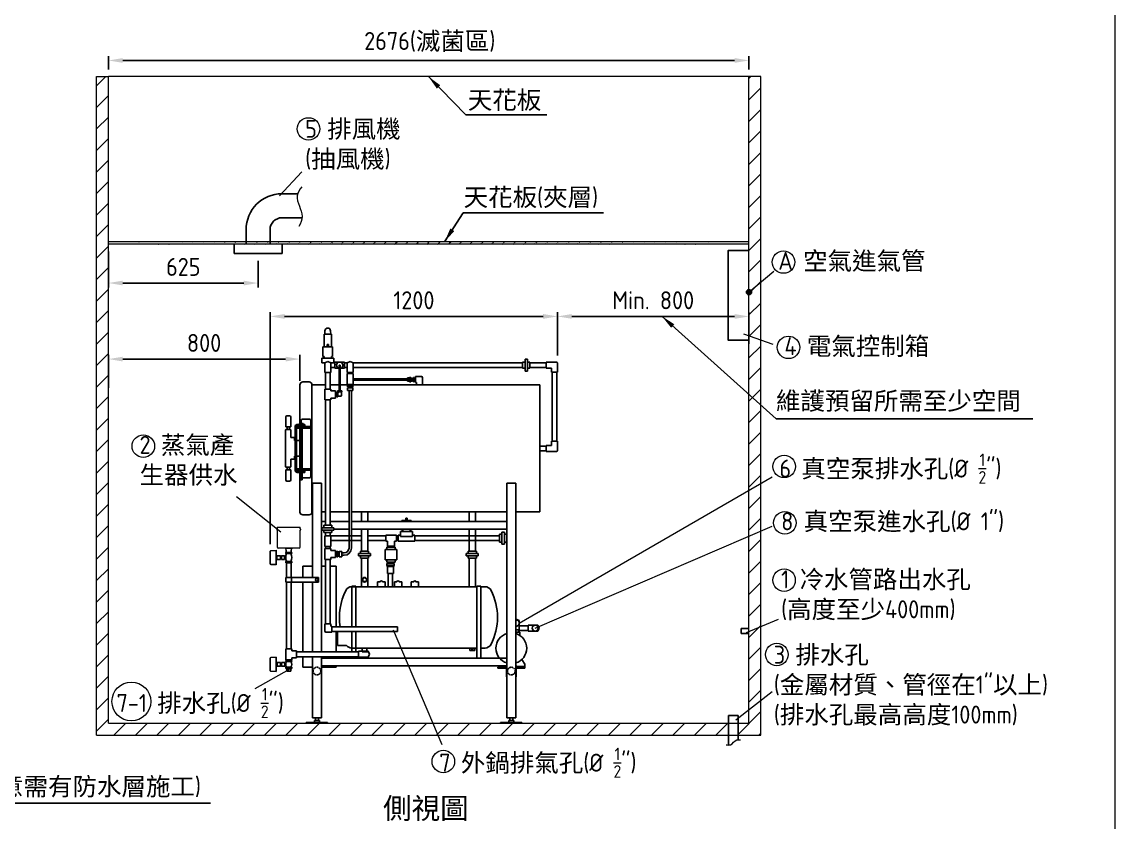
# Model space of a CAD drawing. Header units: millimetres. Extents: x -224883 to -213163, y -21825 to -13585.
# Drawn here: x -217730 to -213163, y -19868 to -16527 of the extents above; entities that cross this region are included whole.
import ezdxf

# ---------------------------------------------------------------- set-up
doc = ezdxf.new("R2010")
doc.units = ezdxf.units.MM
doc.linetypes.add('DASHED2', pattern=[9.525, 6.35, -3.175])
doc.linetypes.add('HIDDEN', pattern=[9.525, 6.35, -3.175])
doc.layers.get('0').update_dxf_attribs({"lineweight": 25})
for name, color, linetype, lineweight in [('D', 3, 'Continuous', 13), ('F', 7, 'Continuous', 15), ('H', 2, 'HIDDEN', 15), ('S', 4, 'Continuous', 15)]:
    doc.layers.add(name, color=color, linetype=linetype, lineweight=lineweight)
doc.styles.get("Standard").update_dxf_attribs({"font": 'KAIU.TTF'})
doc.styles.add('STU25', font='isocp2.shx')
doc.dimstyles.new('STU25', dxfattribs={"dimscale": 30, "dimtxt": 2.5, "dimasz": 2, "dimexe": 0.6, "dimexo": 1, "dimgap": 1, "dimtad": 1, "dimdsep": 46, "dimtxsty": 'STU25', "dimcen": 2, "dimazin": 2, "dimtfac": 1, "dimtmove": 0, "dimatfit": 3, "dimfxl": 0, "dimtolj": 1, "dimtzin": 0, "dimarcsym": 0})
doc.dimstyles.new('STU25$7', dxfattribs={"dimscale": 30, "dimtxt": 2.5, "dimasz": 2, "dimexe": 1.25, "dimexo": 0.625, "dimgap": 1, "dimtad": 0, "dimdec": 4, "dimdsep": 46, "dimtxsty": 'STU25', "dimcen": 2.5, "dimazin": 2, "dimtfac": 1, "dimtdec": 4, "dimtmove": 0, "dimatfit": 3, "dimfxl": 0, "dimtolj": 1, "dimtzin": 0, "dimarcsym": 0})

# ---------------------------------------------------------------- blocks, each defined once
blk = doc.blocks.new('*D1')
at = {"layer": 'D', "color": 0, "linetype": 'Continuous', "lineweight": -2}
for p, q in [((-216692.9, -18706.9), (-216692.9, -17738.6)), ((-216632.9, -17756.6), (-215552.9, -17756.6)), ((-215492.9, -17919.8), (-215492.9, -17738.6))]:
    blk.add_line(p, q, dxfattribs=at)
at = {"layer": 'D', "color": 0}
for points in [[(-216632.9, -17746.6), (-216632.9, -17766.6), (-216692.9, -17756.6)], [(-215552.9, -17766.6), (-215552.9, -17746.6), (-215492.9, -17756.6)]]:
    blk.add_solid(points, dxfattribs=at)
at = {"layer": 'Defpoints', "color": 0}
for p in [(-215492.9, -17756.6), (-215492.9, -17949.8), (-216692.9, -18736.9)]:
    blk.add_point(p, dxfattribs=at)
at = {"layer": 'D', "color": 0, "insert": (-216092.9, -17689.1), "char_height": 75, "attachment_point": 5, "style": 'STU25'}
blk.add_mtext('\\A1;1200', dxfattribs=at)
blk = doc.blocks.new('*D5')
at = {"layer": 'D', "color": 0, "linetype": 'Continuous', "lineweight": -2}
for p, q in [((-217368.6, -17485.3), (-217368.6, -17635.2)), ((-216743.6, -17524.4), (-216743.6, -17635.2)), ((-217308.6, -17617.2), (-216803.6, -17617.2))]:
    blk.add_line(p, q, dxfattribs=at)
at = {"layer": 'D', "color": 0}
for points in [[(-217308.6, -17607.2), (-217308.6, -17627.2), (-217368.6, -17617.2)], [(-216803.6, -17627.2), (-216803.6, -17607.2), (-216743.6, -17617.2)]]:
    blk.add_solid(points, dxfattribs=at)
at = {"layer": 'Defpoints', "color": 0}
for p in [(-217368.6, -17455.3), (-216743.6, -17494.4), (-216743.6, -17617.2)]:
    blk.add_point(p, dxfattribs=at)
at = {"layer": 'D', "color": 0, "insert": (-217056.1, -17549.7), "char_height": 75, "attachment_point": 5, "style": 'STU25'}
blk.add_mtext('\\A1;625', dxfattribs=at)
blk = doc.blocks.new('*D13')
at = {"layer": 'D', "color": 0, "lineweight": -2}
for p, q in [((-215492.9, -17919.8), (-215492.9, -17738.6)), ((-215432.9, -17756.6), (-214752.9, -17756.6)), ((-214692.9, -17871.3), (-214692.9, -17738.6))]:
    blk.add_line(p, q, dxfattribs=at)
at = {"layer": 'D', "color": 0}
for points in [[(-215432.9, -17746.6), (-215432.9, -17766.6), (-215492.9, -17756.6)], [(-214752.9, -17766.6), (-214752.9, -17746.6), (-214692.9, -17756.6)]]:
    blk.add_solid(points, dxfattribs=at)
at = {"layer": 'Defpoints', "color": 0}
for p in [(-214692.9, -17756.6), (-214692.9, -17901.3), (-215492.9, -17949.8)]:
    blk.add_point(p, dxfattribs=at)
at = {"layer": 'D', "color": 0, "insert": (-215092.9, -17689.1), "char_height": 75, "attachment_point": 5, "style": 'STU25'}
blk.add_mtext('\\A1;{\\Fisocp2.shx;Min. 800}', dxfattribs=at)
blk = doc.blocks.new('*D14')
at = {"layer": 'D', "color": 0, "lineweight": -2}
for p, q in [((-217368.6, -16725.3), (-217368.6, -16669.8)), ((-214692.9, -16725.3), (-214692.9, -16669.8)), ((-217308.6, -16687.8), (-214752.9, -16687.8))]:
    blk.add_line(p, q, dxfattribs=at)
at = {"layer": 'D', "color": 0}
for points in [[(-217308.6, -16677.8), (-217308.6, -16697.8), (-217368.6, -16687.8)], [(-214752.9, -16697.8), (-214752.9, -16677.8), (-214692.9, -16687.8)]]:
    blk.add_solid(points, dxfattribs=at)
at = {"layer": 'Defpoints', "color": 0}
for p in [(-214692.9, -16687.8), (-217368.6, -16755.3), (-214692.9, -16755.3)]:
    blk.add_point(p, dxfattribs=at)
at = {"layer": 'D', "color": 0, "insert": (-216026.2, -16610.6), "char_height": 75, "attachment_point": 5, "style": 'STU25'}
blk.add_mtext('\\A1;2676({\\f標楷體|b0|i0|c136|p65;滅菌區})', dxfattribs=at)
blk = doc.blocks.new('*D16')
at = {"layer": 'D', "color": 0, "lineweight": -2}
for p, q in [((-217368.6, -18054.1), (-217368.6, -17916.7)), ((-216628.6, -17934.7), (-217308.6, -17934.7)), ((-216568.6, -18025.3), (-216568.6, -17916.7))]:
    blk.add_line(p, q, dxfattribs=at)
at = {"layer": 'D', "color": 0}
for points in [[(-217308.6, -17924.7), (-217308.6, -17944.7), (-217368.6, -17934.7)], [(-216628.6, -17944.7), (-216628.6, -17924.7), (-216568.6, -17934.7)]]:
    blk.add_solid(points, dxfattribs=at)
at = {"layer": 'Defpoints', "color": 0}
for p in [(-217368.6, -17934.7), (-217368.6, -18084.1), (-216568.6, -18055.3)]:
    blk.add_point(p, dxfattribs=at)
at = {"layer": 'D', "color": 0, "insert": (-216969, -17867.2), "char_height": 75, "attachment_point": 5, "style": 'STU25'}
blk.add_mtext('\\A1;800', dxfattribs=at)

msp = doc.modelspace()

# ---------------------------------------------------------------- hatches: boundary and pattern name
msp.add_hatch(color=256).paths.add_polyline_path([(-214682.103, -17655.276, 1), (-214703.624, -17655.276, 1)])
at = {"layer": 'H', "linetype": 'HIDDEN', "ltscale": 5}
h = msp.add_hatch(dxfattribs=at)
h.set_pattern_fill('ANSI31', color=256, scale=20, style=0)
h.set_pattern_definition([(45, (13795.505, 61.015), (-44.90128, 44.90128), [])])
h.paths.add_polyline_path([(-217418.614, -19505.276), (-217418.614, -16755.276), (-217368.614, -16755.276), (-217368.614, -19455.276), (-214692.864, -19455.276), (-214692.864, -16755.276), (-214642.864, -16755.276), (-214642.864, -19505.276)])
at = {"layer": 'H'}
h = msp.add_hatch(dxfattribs=at)
h.set_pattern_fill('ANSI31', color=256, scale=10, style=0)
h.set_pattern_definition([(45, (16644.866, 61.015), (-22.4506403, 22.4506403), [])])
edge = h.paths.add_edge_path()
edge.add_line((-214692.864, -17455.276), (-217368.614, -17455.276))
edge.add_line((-214692.864, -17445.276), (-217368.614, -17445.276))

# ---------------------------------------------------------------- linework, layer by layer
at = {"linetype": 'Continuous'}
for p, q in [((-216643.614, -17244.527), (-216577.694, -17244.527)), ((-216643.614, -17344.527), (-216560.319, -17344.527)), ((-216793.614, -17455.276), (-216793.614, -17394.527)), ((-216693.614, -17455.276), (-216693.614, -17394.527)), ((-216843.614, -17455.276), (-216843.614, -17494.419)), ((-216643.614, -17455.276), (-216643.614, -17494.419)), ((-216843.614, -17494.419), (-216643.614, -17494.419)), ((-216464.379, -17816.393), (-216465.272, -17830.276)), ((-216440.668, -17816.393), (-216439.775, -17830.276)), ((-216472.523, -17923.766), (-216472.523, -17883.766)), ((-216472.523, -17883.766), (-216432.523, -17883.766)), ((-216455.523, -17883.766), (-216455.523, -17873.766)), ((-216455.523, -17873.766), (-216449.523, -17873.766)), ((-216449.523, -17883.766), (-216449.523, -17873.766)), ((-216432.523, -17923.766), (-216432.523, -17883.766)), ((-216477.523, -17940.276), (-216477.523, -17930.276)), ((-216477.523, -17930.276), (-216427.523, -17930.276)), ((-216477.523, -17950.276), (-216477.523, -17940.276)), ((-216472.523, -17923.766), (-216467.523, -17923.766)), ((-216467.523, -17930.276), (-216467.523, -17923.766)), ((-216452.523, -17945.276), (-216465.023, -17950.276)), ((-216440.023, -17950.276), (-216452.523, -17945.276)), ((-216437.523, -17923.766), (-216432.523, -17923.766)), ((-216437.523, -17930.276), (-216437.523, -17923.766)), ((-216427.523, -17940.276), (-216427.523, -17930.276)), ((-216427.523, -17950.276), (-216427.523, -17940.276)), ((-216422.523, -17947.776), (-216422.523, -17972.776)), ((-216422.523, -17947.776), (-216406.742, -17947.776)), ((-216398.305, -17947.776), (-216382.523, -17947.776)), ((-216382.523, -17972.776), (-216382.523, -17947.776)), ((-216358.614, -17945.276), (-216371.114, -17950.276)), ((-216346.114, -17950.276), (-216358.614, -17945.276)), ((-215638.416, -17947.776), (-215638.416, -17972.776)), ((-215628.416, -17947.776), (-215638.416, -17947.776)), ((-215628.416, -17985.276), (-215628.416, -17935.276)), ((-215618.416, -17935.276), (-215628.416, -17935.276)), ((-215628.416, -17947.776), (-215628.416, -17972.776)), ((-215618.416, -17985.276), (-215618.416, -17935.276)), ((-215608.416, -17947.776), (-215618.416, -17947.776)), ((-215618.416, -17947.776), (-215618.416, -17972.776)), ((-215608.416, -17947.776), (-215608.416, -17972.776)), ((-215540.561, -17947.758), (-215494.864, -17947.758)), ((-215540.561, -17947.758), (-215540.561, -17972.758)), ((-216465.023, -17950.276), (-216477.523, -17950.276)), ((-216465.023, -17950.276), (-216465.023, -17990.276)), ((-216465.023, -17990.276), (-216440.023, -17990.276)), ((-216422.523, -17950.276), (-216440.023, -17950.276)), ((-216440.023, -17990.276), (-216440.023, -17950.276)), ((-216427.523, -17950.276), (-216440.023, -17950.276)), ((-216422.523, -17970.276), (-216440.023, -17970.276)), ((-216422.523, -17972.776), (-216406.742, -17972.776)), ((-216405.023, -18067.034), (-216405.023, -17960.276)), ((-216400.023, -17960.276), (-216405.023, -17960.276)), ((-216400.023, -18067.034), (-216400.023, -17960.276)), ((-216398.305, -17972.776), (-216382.523, -17972.776)), ((-216371.114, -17950.276), (-216382.523, -17950.276)), ((-216371.114, -17970.276), (-216382.523, -17970.276)), ((-216371.114, -17950.276), (-216371.114, -17975.276)), ((-216371.114, -17950.276), (-216371.114, -17990.276)), ((-216371.114, -17990.276), (-216346.114, -17990.276)), ((-216368.614, -17990.276), (-216368.614, -17995.276)), ((-216348.614, -17990.276), (-216348.614, -17995.276)), ((-215638.416, -17950.276), (-216346.114, -17950.276)), ((-216346.114, -17990.276), (-216346.114, -17950.276)), ((-215638.416, -17970.276), (-216346.114, -17970.276)), ((-215628.416, -17972.776), (-215638.416, -17972.776)), ((-215618.416, -17985.276), (-215628.416, -17985.276)), ((-215608.416, -17972.776), (-215618.416, -17972.776)), ((-215540.561, -17950.258), (-215608.416, -17950.276)), ((-215540.561, -17970.258), (-215608.416, -17970.276)), ((-215540.561, -17972.758), (-215517.864, -17972.758)), ((-215517.864, -17972.758), (-215517.864, -17989.873)), ((-215517.864, -17989.873), (-215492.864, -17989.873)), ((-215515.364, -18278.144), (-215515.364, -17989.855)), ((-215495.364, -18278.144), (-215495.364, -17989.855)), ((-215495.364, -17989.873), (-215492.864, -17989.873)), ((-215492.864, -17989.873), (-215492.864, -17949.758)), ((-216371.114, -17995.276), (-216346.114, -17995.276)), ((-216371.114, -17995.276), (-216371.114, -18040.276)), ((-216346.114, -18040.276), (-216346.114, -17995.276)), ((-216119.132, -18017.851), (-216346.114, -18017.851)), ((-216119.132, -18022.851), (-216346.114, -18022.851)), ((-216112.705, -18013.263), (-216119.132, -18013.263)), ((-216119.132, -18027.44), (-216119.132, -18013.263)), ((-216112.705, -18027.44), (-216119.132, -18027.44)), ((-216112.705, -18027.44), (-216112.705, -18013.263)), ((-216111.482, -18015.276), (-216112.705, -18015.276)), ((-216111.482, -18025.276), (-216112.705, -18025.276)), ((-216111.482, -18029.026), (-216111.482, -18011.526)), ((-216105.055, -18011.526), (-216111.482, -18011.526)), ((-216105.055, -18029.026), (-216111.482, -18029.026)), ((-216105.055, -18029.026), (-216105.055, -18011.526)), ((-216103.831, -18015.276), (-216105.055, -18015.276)), ((-216103.831, -18025.276), (-216105.055, -18025.276)), ((-216103.831, -18026.684), (-216103.831, -18013.716)), ((-216099.972, -18013.716), (-216103.831, -18013.716)), ((-216099.972, -18026.684), (-216103.831, -18026.684)), ((-216099.972, -18026.684), (-216099.972, -18013.716)), ((-216094.972, -18015.276), (-216099.972, -18015.276)), ((-216094.972, -18025.276), (-216099.972, -18025.276)), ((-216091.114, -18011.526), (-216094.972, -18011.526)), ((-216094.972, -18029.026), (-216094.972, -18011.526)), ((-216091.114, -18029.026), (-216094.972, -18029.026)), ((-216091.114, -18029.026), (-216091.114, -18011.526)), ((-216086.114, -18015.276), (-216091.114, -18015.276)), ((-216086.114, -18025.276), (-216091.114, -18025.276)), ((-216086.114, -18032.776), (-216086.114, -18007.776)), ((-216518.614, -18042.776), (-216462.523, -18042.776)), ((-216465.023, -18060.276), (-216440.023, -18060.276)), ((-216465.023, -18060.276), (-216465.023, -18105.276)), ((-216442.523, -18042.776), (-216366.999, -18042.776)), ((-216440.023, -18067.776), (-216440.023, -18060.276)), ((-216420.023, -18067.776), (-216440.023, -18067.776)), ((-216420.023, -18067.776), (-216420.023, -18097.776)), ((-216420.023, -18075.776), (-216415.023, -18075.776)), ((-216420.023, -18075.776), (-216420.023, -18089.776)), ((-216415.023, -18073.776), (-216410.023, -18073.776)), ((-216415.023, -18091.776), (-216415.023, -18073.776)), ((-216393.523, -18067.034), (-216411.523, -18067.034)), ((-216411.523, -18072.034), (-216411.523, -18067.034)), ((-216393.523, -18072.034), (-216411.523, -18072.034)), ((-216410.023, -18091.776), (-216410.023, -18073.776)), ((-216410.023, -18075.776), (-216409.523, -18075.776)), ((-216409.523, -18075.776), (-216409.523, -18072.034)), ((-216395.523, -18087.776), (-216395.523, -18072.034)), ((-216393.523, -18072.034), (-216393.523, -18067.034)), ((-216371.114, -18040.276), (-216346.114, -18040.276)), ((-216369.678, -18045.276), (-216347.706, -18045.276)), ((-216369.678, -18045.276), (-216369.678, -18050.276)), ((-216347.706, -18050.276), (-216369.678, -18050.276)), ((-216369.678, -18055.276), (-216347.706, -18055.276)), ((-216369.678, -18055.276), (-216369.678, -18066.154)), ((-216347.706, -18066.154), (-216369.678, -18066.154)), ((-216366.999, -18040.276), (-216366.999, -18045.276)), ((-216366.999, -18045.276), (-216349.78, -18045.276)), ((-216366.999, -18050.276), (-216366.999, -18055.276)), ((-216366.999, -18055.276), (-216349.78, -18055.276)), ((-216363.73, -18724.068), (-216363.73, -18066.154)), ((-216353.73, -18724.068), (-216353.73, -18066.154)), ((-216349.78, -18040.276), (-216349.78, -18045.276)), ((-216349.78, -18042.776), (-215565.865, -18042.776)), ((-216349.78, -18050.276), (-216349.78, -18055.276)), ((-216347.706, -18045.276), (-216347.706, -18050.276)), ((-216347.706, -18055.276), (-216347.706, -18066.154)), ((-215565.865, -18317.776), (-215565.865, -18042.776)), ((-216465.023, -18105.276), (-216440.023, -18105.276)), ((-216420.023, -18097.776), (-216440.023, -18097.776)), ((-216440.023, -18097.776), (-216440.023, -18105.276)), ((-216420.023, -18089.776), (-216415.023, -18089.776)), ((-216415.023, -18091.776), (-216410.023, -18091.776)), ((-216410.023, -18089.776), (-216397.523, -18089.776)), ((-216628.077, -18218.26), (-216628.077, -18176.054)), ((-216623.077, -18171.054), (-216612.077, -18171.054)), ((-216607.077, -18218.26), (-216607.077, -18176.054)), ((-216628.077, -18218.26), (-216607.077, -18218.26)), ((-216622.327, -18229.026), (-216622.327, -18218.26)), ((-216612.827, -18229.026), (-216612.827, -18218.26)), ((-216588.614, -18399.776), (-216588.614, -18215.776)), ((-216582.614, -18215.776), (-216582.614, -18399.776)), ((-216582.614, -18216.276), (-216582.614, -18216.276)), ((-216580.614, -18207.776), (-216548.614, -18207.776)), ((-216566.04, -18213.776), (-216580.614, -18213.776)), ((-216569.581, -18203.74), (-216570.123, -18204.282)), ((-216570.123, -18207.234), (-216570.123, -18204.282)), ((-216570.123, -18207.234), (-216569.581, -18207.776)), ((-216555.647, -18203.74), (-216569.581, -18203.74)), ((-216555.647, -18207.776), (-216569.581, -18207.776)), ((-216566.04, -18434.986), (-216566.04, -18207.776)), ((-216559.187, -18434.986), (-216559.187, -18207.776)), ((-216548.614, -18213.776), (-216559.187, -18213.776)), ((-216555.647, -18203.74), (-216555.105, -18204.282)), ((-216555.105, -18207.234), (-216555.647, -18207.776)), ((-216555.105, -18207.234), (-216555.105, -18204.282)), ((-216548.614, -18207.776), (-216548.614, -18213.776)), ((-216627.577, -18229.026), (-216629.077, -18230.526)), ((-216629.077, -18230.526), (-216629.077, -18385.026)), ((-216627.577, -18229.026), (-216607.577, -18229.026)), ((-216607.577, -18229.026), (-216606.077, -18230.526)), ((-216606.077, -18230.526), (-216606.077, -18262.776)), ((-216606.077, -18262.776), (-216592.577, -18262.776)), ((-216591.077, -18264.276), (-216592.577, -18262.776)), ((-216591.077, -18264.276), (-216591.077, -18275.276)), ((-216591.077, -18275.276), (-216588.614, -18275.276)), ((-216582.614, -18275.276), (-216568.614, -18275.276)), ((-215540.561, -18295.258), (-215517.864, -18295.258)), ((-215540.561, -18295.258), (-215540.561, -18320.258)), ((-215517.864, -18295.258), (-215517.864, -18278.144)), ((-215517.864, -18278.144), (-215492.864, -18278.144)), ((-215495.364, -18278.144), (-215492.864, -18278.144)), ((-215492.864, -18278.144), (-215492.864, -18318.258)), ((-216592.577, -18352.776), (-216606.077, -18352.776)), ((-216606.077, -18352.776), (-216606.077, -18385.026)), ((-216592.577, -18352.776), (-216591.077, -18351.276)), ((-216591.077, -18340.276), (-216591.077, -18351.276)), ((-216588.614, -18340.276), (-216591.077, -18340.276)), ((-216568.614, -18340.276), (-216582.614, -18340.276)), ((-215565.865, -18317.776), (-215565.865, -18572.776)), ((-215540.561, -18320.258), (-215494.864, -18320.258)), ((-216627.577, -18386.526), (-216629.077, -18385.026)), ((-216628.077, -18397.291), (-216628.077, -18439.498)), ((-216628.077, -18397.291), (-216607.077, -18397.291)), ((-216607.577, -18386.526), (-216627.577, -18386.526)), ((-216622.327, -18386.526), (-216622.327, -18397.291)), ((-216612.827, -18386.526), (-216612.827, -18397.291)), ((-216607.577, -18386.526), (-216606.077, -18385.026)), ((-216607.077, -18397.291), (-216607.077, -18439.498)), ((-216582.614, -18400.276), (-216582.614, -18400.276)), ((-216566.04, -18401.776), (-216580.614, -18401.776)), ((-216548.614, -18401.776), (-216559.187, -18401.776)), ((-216548.614, -18401.776), (-216548.614, -18407.776)), ((-216623.077, -18444.498), (-216612.077, -18444.498)), ((-216566.04, -18407.776), (-216580.614, -18407.776)), ((-216565.498, -18439.013), (-216566.04, -18434.986)), ((-216565.498, -18439.013), (-216562.614, -18439.013)), ((-216559.729, -18439.013), (-216562.614, -18439.013)), ((-216559.729, -18439.013), (-216559.187, -18434.986)), ((-216548.614, -18407.776), (-216559.187, -18407.776)), ((-216516.667, -18846.066), (-216516.667, -18453.404)), ((-216516.667, -18453.404), (-216478.667, -18453.404)), ((-216478.667, -18453.404), (-216478.667, -19157.398)), ((-215704.667, -19432.276), (-215704.667, -18453.404)), ((-215704.667, -18453.404), (-215666.667, -18453.404)), ((-215666.667, -18453.404), (-215666.667, -19432.276)), ((-216478.667, -18572.776), (-216462.523, -18572.776)), ((-216442.523, -18572.776), (-216363.73, -18572.776)), ((-216353.73, -18572.776), (-215704.667, -18572.776)), ((-215666.667, -18572.776), (-215565.865, -18572.776)), ((-216478.667, -18613.404), (-216462.523, -18613.404)), ((-216469.523, -18628.766), (-216469.523, -18638.766)), ((-216442.523, -18613.404), (-216363.73, -18613.404)), ((-216435.523, -18628.766), (-216435.523, -18638.766)), ((-216353.73, -18613.404), (-215704.667, -18613.404)), ((-216143.396, -18613.404), (-216143.396, -18608.766)), ((-216103.396, -18608.766), (-216143.396, -18608.766)), ((-216120.396, -18598.766), (-216126.396, -18598.766)), ((-216126.396, -18608.766), (-216126.396, -18598.766)), ((-216120.396, -18608.766), (-216120.396, -18598.766)), ((-216103.396, -18613.404), (-216103.396, -18608.766)), ((-216477.523, -18645.404), (-216478.667, -18645.404)), ((-216477.523, -18648.766), (-216477.523, -18638.766)), ((-216469.523, -18658.766), (-216469.523, -18648.766)), ((-216465.023, -18658.766), (-216440.023, -18658.766)), ((-216465.023, -18672.11), (-216465.023, -18717.11)), ((-216465.023, -18672.11), (-216440.023, -18672.11)), ((-216462.523, -18658.766), (-216462.523, -18672.11)), ((-216442.523, -18658.766), (-216442.523, -18672.11)), ((-216440.023, -18672.11), (-216440.023, -18717.11)), ((-216311.614, -18672.776), (-216440.023, -18672.776)), ((-216435.523, -18658.766), (-216435.523, -18648.766)), ((-216427.523, -18648.766), (-216427.523, -18638.766)), ((-216363.73, -18645.404), (-216427.523, -18645.404)), ((-215704.667, -18645.404), (-216353.73, -18645.404)), ((-216210.472, -18672.776), (-216285.614, -18672.776)), ((-216165.972, -18670.276), (-216210.472, -18670.276)), ((-216210.472, -18670.276), (-216210.472, -18695.276)), ((-216165.972, -18670.276), (-216165.972, -18695.276)), ((-216158.396, -18672.776), (-216165.972, -18672.776)), ((-216158.396, -18670.276), (-216148.396, -18670.276)), ((-216158.396, -18695.276), (-216158.396, -18670.276)), ((-216148.396, -18665.276), (-216148.396, -18655.276)), ((-216098.396, -18655.276), (-216148.396, -18655.276)), ((-216148.396, -18675.276), (-216148.396, -18665.276)), ((-216148.396, -18675.276), (-216098.396, -18675.276)), ((-216143.396, -18648.766), (-216143.396, -18645.404)), ((-216138.396, -18648.766), (-216143.396, -18648.766)), ((-216138.396, -18655.276), (-216138.396, -18648.766)), ((-216103.396, -18648.766), (-216108.396, -18648.766)), ((-216108.396, -18655.276), (-216108.396, -18648.766)), ((-216103.396, -18648.766), (-216103.396, -18645.404)), ((-216098.396, -18665.276), (-216098.396, -18655.276)), ((-216098.396, -18675.276), (-216098.396, -18665.276)), ((-216098.396, -18670.276), (-216088.396, -18670.276)), ((-216088.396, -18695.276), (-216088.396, -18670.276)), ((-215734.667, -18672.776), (-216088.396, -18672.776)), ((-215734.667, -18665.776), (-215724.667, -18665.776)), ((-215724.667, -18657.776), (-215714.667, -18657.776)), ((-215704.667, -18665.776), (-215714.667, -18665.776)), ((-216465.023, -18717.11), (-216440.023, -18717.11)), ((-216462.523, -18717.11), (-216462.523, -18726.266)), ((-216442.523, -18717.11), (-216442.523, -18726.266)), ((-216311.614, -18692.776), (-216440.023, -18692.776)), ((-216210.472, -18692.776), (-216285.614, -18692.776)), ((-216202.972, -18695.276), (-216210.472, -18695.276)), ((-216205.222, -18720.276), (-216205.222, -18730.276)), ((-216202.972, -18715.276), (-216202.972, -18695.276)), ((-216173.472, -18715.276), (-216202.972, -18715.276)), ((-216173.472, -18695.276), (-216165.972, -18695.276)), ((-216173.472, -18715.276), (-216173.472, -18695.276)), ((-216171.222, -18720.276), (-216171.222, -18730.276)), ((-216158.396, -18692.776), (-216165.972, -18692.776)), ((-216088.396, -18695.276), (-216158.396, -18695.276)), ((-215734.667, -18692.776), (-216088.396, -18692.776)), ((-215734.667, -18699.776), (-215724.667, -18699.776)), ((-215724.667, -18707.776), (-215714.667, -18707.776)), ((-215704.667, -18699.776), (-215714.667, -18699.776)), ((-216667.864, -18761.88), (-216664.605, -18761.88)), ((-216667.864, -18764.88), (-216664.605, -18764.88)), ((-216664.605, -18755.88), (-216664.605, -18770.88)), ((-216650.187, -18755.88), (-216664.605, -18755.88)), ((-216650.187, -18770.88), (-216650.187, -18755.88)), ((-216650.187, -18757.88), (-216645.839, -18757.88)), ((-216650.187, -18768.88), (-216645.839, -18768.88)), ((-216645.839, -18770.88), (-216645.839, -18755.88)), ((-216632.607, -18755.88), (-216645.839, -18755.88)), ((-216632.607, -18770.88), (-216632.607, -18755.88)), ((-216632.607, -18757.88), (-216627.801, -18757.88)), ((-216632.607, -18768.88), (-216627.801, -18768.88)), ((-216627.894, -18741.711), (-216627.894, -18746.711)), ((-216627.894, -18741.711), (-216602.894, -18741.711)), ((-216627.894, -18746.711), (-216602.894, -18746.711)), ((-216627.801, -18768.88), (-216627.801, -18757.88)), ((-216625.544, -18740.307), (-216625.544, -18730.708)), ((-216625.544, -18741.711), (-216605.244, -18741.711)), ((-216605.244, -18740.307), (-216605.244, -18730.708)), ((-216602.894, -18746.711), (-216602.894, -18741.711)), ((-216465.023, -18726.266), (-216465.023, -18771.266)), ((-216465.023, -18726.266), (-216440.023, -18726.266)), ((-216440.023, -18733.766), (-216440.023, -18726.266)), ((-216420.023, -18733.766), (-216440.023, -18733.766)), ((-216420.023, -18763.766), (-216440.023, -18763.766)), ((-216440.023, -18763.766), (-216440.023, -18771.266)), ((-216420.023, -18733.766), (-216420.023, -18763.766)), ((-216420.023, -18757.375), (-216420.023, -18740.157)), ((-216420.023, -18740.157), (-216415.023, -18740.157)), ((-216420.023, -18741.766), (-216420.023, -18755.766)), ((-216420.023, -18757.375), (-216415.023, -18757.375)), ((-216415.023, -18760.054), (-216415.023, -18738.082)), ((-216415.023, -18738.082), (-216410.023, -18738.082)), ((-216415.023, -18757.375), (-216415.023, -18740.157)), ((-216415.023, -18760.054), (-216410.023, -18760.054)), ((-216410.023, -18738.082), (-216410.023, -18760.054)), ((-216410.023, -18740.157), (-216405.023, -18740.157)), ((-216410.023, -18757.375), (-216405.023, -18757.375)), ((-216405.023, -18760.054), (-216405.023, -18738.082)), ((-216405.023, -18738.082), (-216394.145, -18738.082)), ((-216405.023, -18757.375), (-216405.023, -18740.157)), ((-216405.023, -18760.054), (-216394.145, -18760.054)), ((-216394.145, -18738.082), (-216394.145, -18760.054)), ((-216394.145, -18744.068), (-216383.73, -18744.068)), ((-216394.145, -18754.068), (-216383.73, -18754.068)), ((-216323.614, -18756.106), (-216323.614, -18746.106)), ((-216315.614, -18736.106), (-216315.614, -18746.106)), ((-216315.614, -18766.106), (-216315.614, -18756.106)), ((-216281.614, -18736.106), (-216281.614, -18746.106)), ((-216281.614, -18766.106), (-216281.614, -18756.106)), ((-216273.614, -18756.106), (-216273.614, -18746.106)), ((-216213.222, -18773.051), (-216213.222, -18730.276)), ((-216163.222, -18773.051), (-216163.222, -18730.276)), ((-215873.614, -18756.106), (-215873.614, -18746.106)), ((-215865.614, -18736.106), (-215865.614, -18746.106)), ((-215865.614, -18766.106), (-215865.614, -18756.106)), ((-215831.614, -18736.106), (-215831.614, -18746.106)), ((-215831.614, -18766.106), (-215831.614, -18756.106)), ((-215823.614, -18756.106), (-215823.614, -18746.106)), ((-216664.605, -18770.88), (-216650.187, -18770.88)), ((-216645.839, -18770.88), (-216632.607, -18770.88)), ((-216627.894, -18785.048), (-216627.894, -18780.048)), ((-216627.894, -18780.048), (-216602.894, -18780.048)), ((-216627.894, -18785.048), (-216602.894, -18785.048)), ((-216602.894, -18780.048), (-216602.894, -18785.048)), ((-216557.008, -18798.904), (-216557.008, -18846.066)), ((-216516.667, -18798.904), (-216557.008, -18798.904)), ((-216462.523, -18798.904), (-216478.667, -18798.904)), ((-216465.023, -18771.266), (-216440.023, -18771.266)), ((-216417.008, -18798.904), (-216442.523, -18798.904)), ((-216417.008, -18798.904), (-216417.008, -19051.324)), ((-216175.214, -18788.051), (-216205.731, -18788.051)), ((-216205.731, -18788.051), (-216205.731, -18797.023)), ((-216205.731, -18797.023), (-216175.214, -18797.023)), ((-216205.222, -18783.051), (-216205.222, -18773.051)), ((-216203.989, -18797.023), (-216203.989, -18800.215)), ((-216203.989, -18797.023), (-216203.989, -18797.087)), ((-216203.989, -18800.215), (-216176.956, -18800.215)), ((-216176.956, -18797.023), (-216203.734, -18797.023)), ((-216203.059, -18830.597), (-216203.059, -18800.215)), ((-216180.472, -18788.051), (-216200.472, -18788.051)), ((-216178.407, -18800.215), (-216178.407, -18830.597)), ((-216176.956, -18797.023), (-216176.956, -18800.215)), ((-216175.214, -18788.051), (-216175.214, -18797.023)), ((-216171.222, -18783.051), (-216171.222, -18773.051)), ((-216625.394, -18846.066), (-216627.394, -18846.066)), ((-216627.394, -18846.066), (-216627.394, -18866.066)), ((-216516.667, -18846.066), (-216625.394, -18846.066)), ((-216603.926, -18846.066), (-216603.926, -18866.066)), ((-216516.667, -18846.066), (-216491.707, -18846.066)), ((-216491.707, -18846.066), (-216491.707, -18866.066)), ((-216178.407, -18830.597), (-216203.059, -18830.597)), ((-216181.994, -18830.597), (-216199.472, -18830.597)), ((-216199.472, -18830.597), (-216199.472, -18885.106)), ((-216181.994, -18830.597), (-216181.994, -18885.106)), ((-216491.707, -18866.066), (-216627.394, -18866.066)), ((-216557.008, -18866.066), (-216557.008, -19157.398)), ((-216516.667, -19157.398), (-216516.667, -18866.066)), ((-216323.614, -18885.106), (-215829.314, -18885.106)), ((-216465.023, -19039.84), (-216465.023, -19069.84)), ((-216465.023, -19039.84), (-216440.023, -19039.84)), ((-216440.023, -19049.84), (-216440.023, -19039.84)), ((-215664.702, -19020.935), (-215666.667, -19021.721)), ((-215652.202, -19025.935), (-215664.702, -19020.935)), ((-215652.202, -19065.935), (-215652.202, -19025.935)), ((-216435.023, -19049.84), (-216435.023, -19074.84)), ((-216160.642, -19052.34), (-216435.023, -19052.34)), ((-216160.642, -19072.34), (-216435.023, -19072.34)), ((-216417.008, -19071.324), (-216417.008, -19156.382)), ((-215666.667, -19065.935), (-215652.202, -19065.935)), ((-215654.702, -19065.935), (-215666.667, -19065.935)), ((-215666.667, -19075.144), (-215650.519, -19075.144)), ((-215652.202, -19048.061), (-215614.701, -19048.061)), ((-215652.202, -19068.061), (-215614.701, -19068.061)), ((-215650.519, -19075.144), (-215650.519, -19088.024)), ((-215574.701, -19045.561), (-215614.701, -19045.561)), ((-215614.701, -19045.561), (-215614.701, -19070.561)), ((-215614.701, -19068.061), (-215614.701, -19048.061)), ((-215614.701, -19068.061), (-215614.701, -19048.061)), ((-215614.701, -19070.561), (-215574.701, -19070.561)), ((-215569.701, -19058.061), (-215574.701, -19045.561)), ((-215574.701, -19070.561), (-215569.701, -19058.061)), ((-214725.239, -19060.168), (-214725.239, -19080.168)), ((-214725.239, -19060.168), (-214692.864, -19060.168)), ((-214725.239, -19080.168), (-214692.864, -19080.168)), ((-216627.894, -19144.898), (-216602.894, -19144.898)), ((-216627.894, -19144.898), (-216627.894, -19189.898)), ((-216602.894, -19152.398), (-216602.894, -19144.898)), ((-216582.894, -19152.398), (-216602.894, -19152.398)), ((-216582.894, -19152.398), (-216582.894, -19182.398)), ((-216323.513, -19157.398), (-216582.894, -19157.398)), ((-216323.513, -19177.398), (-216582.894, -19177.398)), ((-216557.008, -19177.398), (-216557.008, -19221.404)), ((-216516.667, -19432.276), (-216516.667, -19177.398)), ((-216478.667, -19177.398), (-216478.667, -19432.276)), ((-215829.314, -19141.106), (-216323.614, -19141.106)), ((-216283.513, -19154.898), (-216323.513, -19154.898)), ((-216323.513, -19154.898), (-216323.513, -19179.898)), ((-216323.513, -19179.898), (-216283.513, -19179.898)), ((-216283.513, -19157.218), (-216308.513, -19157.218)), ((-216278.513, -19167.398), (-216283.513, -19154.898)), ((-216283.513, -19179.898), (-216278.513, -19167.398)), ((-216667.864, -19208.112), (-216663.871, -19208.112)), ((-216667.864, -19211.112), (-216663.871, -19211.112)), ((-216663.871, -19202.112), (-216663.871, -19217.112)), ((-216649.453, -19202.112), (-216663.871, -19202.112)), ((-216663.871, -19217.112), (-216649.453, -19217.112)), ((-216649.453, -19217.112), (-216649.453, -19202.112)), ((-216649.453, -19204.112), (-216645.105, -19204.112)), ((-216649.453, -19215.112), (-216645.105, -19215.112)), ((-216631.872, -19202.112), (-216645.105, -19202.112)), ((-216645.105, -19217.112), (-216645.105, -19202.112)), ((-216645.105, -19217.112), (-216631.872, -19217.112)), ((-216631.872, -19217.112), (-216631.872, -19202.112)), ((-216631.872, -19204.112), (-216627.067, -19204.112)), ((-216631.872, -19215.112), (-216627.067, -19215.112)), ((-216627.894, -19189.898), (-216602.894, -19189.898)), ((-216627.894, -19192.898), (-216602.894, -19192.898)), ((-216627.894, -19192.898), (-216627.894, -19197.898)), ((-216627.894, -19197.898), (-216602.894, -19197.898)), ((-216627.894, -19226.325), (-216627.894, -19221.325)), ((-216627.894, -19221.325), (-216602.894, -19221.325)), ((-216627.894, -19226.325), (-216602.894, -19226.325)), ((-216625.394, -19189.898), (-216625.394, -19192.898)), ((-216623.394, -19226.325), (-216623.394, -19237.465)), ((-216607.394, -19226.325), (-216607.394, -19237.465)), ((-216605.394, -19189.898), (-216605.394, -19192.898)), ((-216582.894, -19182.398), (-216602.894, -19182.398)), ((-216602.894, -19182.398), (-216602.894, -19189.898)), ((-216602.894, -19197.898), (-216602.894, -19192.898)), ((-216602.894, -19221.325), (-216602.894, -19226.325)), ((-216557.008, -19221.404), (-216516.667, -19221.404)), ((-216478.667, -19183.404), (-215704.667, -19183.404)), ((-215704.667, -19215.404), (-216478.667, -19215.404)), ((-216478.667, -19221.404), (-216417.008, -19221.404)), ((-216417.008, -19215.404), (-216417.008, -19221.404)), ((-215741.667, -19221.404), (-215741.667, -19225.404)), ((-215704.667, -19221.404), (-215741.667, -19221.404)), ((-215741.667, -19225.404), (-215705.667, -19225.404)), ((-215734.497, -19221.404), (-215734.497, -19218.904)), ((-215704.667, -19221.404), (-215734.497, -19221.404)), ((-215705.667, -19225.404), (-215705.667, -19261.404)), ((-215666.667, -19218.904), (-215653.579, -19218.904)), ((-215666.667, -19218.904), (-215653.579, -19218.904)), ((-215665.667, -19225.404), (-215665.667, -19261.404)), ((-215629.667, -19225.404), (-215665.667, -19225.404)), ((-215629.667, -19221.404), (-215629.667, -19218.904)), ((-215629.667, -19221.404), (-215629.667, -19225.404)), ((-216623.394, -19237.465), (-216607.394, -19237.465)), ((-215705.667, -19261.404), (-215704.667, -19261.404)), ((-215665.667, -19261.404), (-215666.667, -19261.404)), ((-216542.167, -19452.276), (-216453.167, -19452.276)), ((-216542.167, -19455.276), (-216542.167, -19452.276)), ((-216453.167, -19455.276), (-216542.167, -19455.276)), ((-216478.667, -19432.276), (-216516.667, -19432.276)), ((-216508.059, -19444.276), (-216487.275, -19444.276)), ((-216508.059, -19452.276), (-216508.059, -19444.276)), ((-216503.667, -19432.276), (-216503.667, -19444.276)), ((-216491.667, -19444.276), (-216491.667, -19432.276)), ((-216487.275, -19444.276), (-216487.275, -19452.276)), ((-216453.167, -19452.276), (-216453.167, -19455.276)), ((-215641.167, -19452.276), (-215730.167, -19452.276)), ((-215730.167, -19452.276), (-215730.167, -19455.276)), ((-215730.167, -19455.276), (-215641.167, -19455.276)), ((-215666.667, -19432.276), (-215704.667, -19432.276)), ((-215675.275, -19444.276), (-215696.059, -19444.276)), ((-215696.059, -19444.276), (-215696.059, -19452.276)), ((-215691.667, -19444.276), (-215691.667, -19432.276)), ((-215679.667, -19432.276), (-215679.667, -19444.276)), ((-215675.275, -19452.276), (-215675.275, -19444.276)), ((-215641.167, -19455.276), (-215641.167, -19452.276)), ((-214737.864, -19422.901), (-214777.864, -19422.901)), ((-214777.864, -19422.901), (-214777.864, -19546.158)), ((-214737.864, -19422.901), (-214737.864, -19524.324))]:
    msp.add_line(p, q, dxfattribs=at)
for p, q in [((-216467.523, -17830.276), (-216437.523, -17830.276)), ((-216467.523, -17883.766), (-216467.523, -17830.276)), ((-216437.523, -17883.766), (-216437.523, -17830.276)), ((-216462.523, -18060.276), (-216462.523, -17990.276)), ((-216462.523, -17990.276), (-216442.523, -17990.276)), ((-216442.523, -17990.276), (-216442.523, -18060.276)), ((-216556.614, -18030.276), (-216530.614, -18030.276)), ((-216086.114, -18007.776), (-216061.114, -18007.776)), ((-216086.114, -18032.776), (-216081.114, -18032.776)), ((-216081.114, -18042.776), (-216081.114, -18032.776)), ((-216056.114, -18012.776), (-216056.114, -18042.776)), ((-216056.114, -18024.776), (-216056.114, -18042.776)), ((-216568.614, -18055.276), (-216568.614, -18042.276)), ((-216568.614, -18055.276), (-216568.614, -18203.74)), ((-216518.614, -18042.276), (-216518.614, -18082.776)), ((-216518.614, -18062.776), (-216518.614, -18552.776)), ((-216462.523, -18628.766), (-216462.523, -18105.276)), ((-216442.523, -18105.276), (-216442.523, -18628.766)), ((-216568.614, -18213.776), (-216568.614, -18216.776)), ((-216568.614, -18222.776), (-216568.614, -18392.776)), ((-216563.614, -18190.567), (-216563.614, -18203.74)), ((-216558.614, -18185.567), (-216528.614, -18185.567)), ((-216523.614, -18190.567), (-216523.614, -18424.985)), ((-215540.561, -18297.758), (-215565.865, -18297.776)), ((-215540.561, -18317.758), (-215540.561, -18297.758)), ((-215565.865, -18317.776), (-215540.561, -18317.758)), ((-216568.614, -18398.776), (-216568.614, -18401.776)), ((-216568.614, -18407.776), (-216568.614, -18560.276)), ((-216558.614, -18429.985), (-216528.614, -18429.985)), ((-216518.614, -18573.276), (-216518.614, -18532.776)), ((-216568.614, -18560.276), (-216568.614, -18573.276)), ((-216556.614, -18585.276), (-216530.614, -18585.276)), ((-216311.614, -18613.404), (-216311.614, -18572.776)), ((-216285.614, -18572.776), (-216285.614, -18613.404)), ((-215861.614, -18613.404), (-215861.614, -18572.776)), ((-215835.614, -18572.776), (-215835.614, -18613.404)), ((-216469.523, -18628.766), (-216435.523, -18628.766)), ((-216477.523, -18638.766), (-216427.523, -18638.766)), ((-216477.523, -18648.766), (-216427.523, -18648.766)), ((-216469.523, -18658.766), (-216435.523, -18658.766)), ((-216311.614, -18736.106), (-216311.614, -18645.404)), ((-216285.614, -18645.404), (-216285.614, -18736.106)), ((-215861.614, -18736.106), (-215861.614, -18645.404)), ((-215835.614, -18645.404), (-215835.614, -18736.106)), ((-215734.667, -18665.776), (-215734.667, -18699.776)), ((-215724.667, -18657.776), (-215724.667, -18707.776)), ((-215714.667, -18657.776), (-215714.667, -18707.776)), ((-215704.667, -18665.776), (-215704.667, -18699.776)), ((-216615.394, -18724.227), (-216625.544, -18724.227)), ((-216605.244, -18724.227), (-216615.394, -18724.227)), ((-216205.222, -18720.276), (-216171.222, -18720.276)), ((-216175.222, -18720.276), (-216201.222, -18720.276)), ((-216198.222, -18720.276), (-216198.222, -18715.276)), ((-216178.222, -18715.276), (-216178.222, -18720.276)), ((-216625.544, -18740.307), (-216625.544, -18741.711)), ((-216605.244, -18741.711), (-216605.244, -18740.307)), ((-216323.614, -18746.106), (-216273.614, -18746.106)), ((-216323.614, -18756.106), (-216273.614, -18756.106)), ((-216315.614, -18736.106), (-216281.614, -18736.106)), ((-216315.614, -18766.106), (-216281.614, -18766.106)), ((-216285.614, -18736.106), (-216311.614, -18736.106)), ((-216311.614, -18884.106), (-216311.614, -18766.106)), ((-216285.614, -18766.106), (-216285.614, -18884.106)), ((-216213.222, -18730.276), (-216163.222, -18730.276)), ((-215873.614, -18746.106), (-215823.614, -18746.106)), ((-215873.614, -18756.106), (-215823.614, -18756.106)), ((-215865.614, -18736.106), (-215831.614, -18736.106)), ((-215865.614, -18766.106), (-215831.614, -18766.106)), ((-215835.614, -18736.106), (-215861.614, -18736.106)), ((-215835.614, -18736.106), (-215861.614, -18736.106)), ((-215861.614, -18766.106), (-215835.614, -18766.106)), ((-215861.614, -18884.106), (-215861.614, -18766.106)), ((-215835.614, -18766.106), (-215835.614, -18884.106)), ((-216625.394, -18846.066), (-216625.394, -18775.449)), ((-216605.394, -18775.449), (-216605.394, -18846.066)), ((-216462.523, -19039.84), (-216462.523, -18771.266)), ((-216442.523, -18771.266), (-216442.523, -19039.84)), ((-216213.222, -18773.051), (-216163.222, -18773.051)), ((-216205.222, -18783.051), (-216171.222, -18783.051)), ((-216200.472, -18788.051), (-216200.472, -18783.051)), ((-216180.472, -18783.051), (-216180.472, -18788.051)), ((-216625.394, -19144.898), (-216625.394, -18866.066)), ((-216605.394, -18866.066), (-216605.394, -19144.898)), ((-216352.305, -18883.106), (-216352.305, -19052.34)), ((-216352.305, -18883.106), (-216335.305, -18883.106)), ((-216335.305, -18883.106), (-216335.305, -19052.34)), ((-216244.114, -18865.106), (-216233.282, -18865.106)), ((-216244.114, -18884.106), (-216244.114, -18865.106)), ((-216223.945, -18865.106), (-216213.114, -18865.106)), ((-216213.114, -18865.106), (-216213.114, -18884.106)), ((-216174.114, -18865.106), (-216163.282, -18865.106)), ((-216174.114, -18884.106), (-216174.114, -18865.106)), ((-216153.945, -18865.106), (-216143.114, -18865.106)), ((-216143.114, -18865.106), (-216143.114, -18884.106)), ((-216104.114, -18865.106), (-216093.282, -18865.106)), ((-216104.114, -18884.106), (-216104.114, -18865.106)), ((-216083.945, -18865.106), (-216073.114, -18865.106)), ((-216073.114, -18865.106), (-216073.114, -18884.106)), ((-215829.314, -18883.106), (-215829.314, -19183.404)), ((-215829.314, -18883.106), (-215812.314, -18883.106)), ((-215812.314, -18883.106), (-215812.314, -19183.404)), ((-216435.023, -19074.84), (-216460.023, -19074.84)), ((-216435.023, -19049.84), (-216440.023, -19049.84)), ((-216412.338, -19072.34), (-216412.338, -19130.106)), ((-216352.305, -19072.34), (-216352.305, -19157.398)), ((-216335.305, -19072.34), (-216335.305, -19157.398)), ((-216160.642, -19052.34), (-216160.642, -19072.34)), ((-215654.702, -19065.935), (-215654.702, -19075.144)), ((-216412.338, -19130.106), (-216374.419, -19130.106)), ((-216352.305, -19177.398), (-216352.305, -19183.404)), ((-216335.305, -19177.398), (-216335.305, -19183.404)), ((-216308.614, -19157.218), (-216308.614, -19142.106)), ((-216283.513, -19157.218), (-216303.513, -19157.218)), ((-216288.614, -19142.106), (-216288.614, -19157.218)), ((-215858.614, -19140.106), (-215858.614, -19152.106)), ((-215858.614, -19152.106), (-215838.614, -19152.106)), ((-215838.614, -19140.106), (-215838.614, -19152.106)), ((-215734.497, -19218.904), (-215734.497, -19215.404)), ((-215704.667, -19218.904), (-215734.497, -19218.904)), ((-215704.667, -19218.904), (-215734.497, -19218.904)), ((-215665.167, -19218.904), (-215665.167, -19213.904)), ((-215665.167, -19218.904), (-215629.667, -19218.904)), ((-215629.667, -19208.904), (-215641.358, -19188.655)), ((-215629.667, -19218.904), (-215629.667, -19208.904))]:
    msp.add_line(p, q)
at = {"color": 7, "linetype": 'Continuous', "lineweight": 15}
for p, q in [((-216663.394, -18637.227), (-216567.394, -18637.227)), ((-216663.394, -18637.227), (-216663.394, -18643.443)), ((-216663.394, -18649.011), (-216663.394, -18719.227)), ((-216567.394, -18643.443), (-216567.394, -18637.227)), ((-216567.394, -18719.227), (-216567.394, -18649.011)), ((-216572.394, -18724.227), (-216658.394, -18724.227))]:
    msp.add_line(p, q, dxfattribs=at)
at = {"color": 7, "linetype": 'Continuous'}
for p, q in [((-216692.864, -18736.862), (-216692.864, -18789.897)), ((-216668.39, -18733.681), (-216690.968, -18734.865)), ((-216667.864, -18792.579), (-216667.864, -18734.181)), ((-216668.39, -18793.078), (-216690.968, -18791.895)), ((-216668.39, -19179.913), (-216690.968, -19181.097)), ((-216667.864, -19238.81), (-216667.864, -19180.413)), ((-216692.864, -19183.094), (-216692.864, -19236.129)), ((-216668.39, -19239.31), (-216690.968, -19238.126))]:
    msp.add_line(p, q, dxfattribs=at)
at = {"lineweight": -3}
for p, q in [((-216352.17, -18885.106), (-216323.614, -18885.106)), ((-215795.057, -18885.106), (-215812.314, -18885.106)), ((-216352.17, -19141.106), (-216323.614, -19141.106)), ((-215795.057, -19141.106), (-215812.314, -19141.106))]:
    msp.add_line(p, q, dxfattribs=at)
at = {"linetype": 'Continuous'}
msp.add_lwpolyline([(-214692.864, -17481.406), (-214780.45, -17481.406), (-214780.45, -17855.276), (-214692.864, -17855.276)], dxfattribs=at)
msp.add_lwpolyline([(-216523.614, -18216.776), (-216523.614, -18222.776), (-216578.614, -18222.776), (-216578.614, -18216.776)], close=True)
for points in [[(-216566.04, -18392.776), (-216578.614, -18392.776), (-216578.614, -18398.776), (-216566.04, -18398.776)], [(-216559.187, -18398.776), (-216523.614, -18398.776), (-216523.614, -18392.776), (-216559.187, -18392.776)]]:
    msp.add_lwpolyline(points)
for centre, radius in [((-214692.864, -17655.276), 10.761), ((-216298.614, -18856.106), 10), ((-216298.614, -18856.106), 8), ((-215848.614, -19146.106), 2.5)]:
    msp.add_circle(centre, radius)
for centre, radius in [((-216497.667, -18856.066), 5.623), ((-215585.717, -19058.061), 12.502)]:
    msp.add_circle(centre, radius, dxfattribs=at)
at = {"linetype": 'DASHED2'}
for centre in [(-216497.667, -19237.404), (-215685.667, -19237.404)]:
    msp.add_circle(centre, 16, dxfattribs=at)
at = {"linetype": 'Continuous'}
for centre, radius, start, end in [((-216643.614, -17394.527), 150, 90, 180), ((-216643.614, -17394.527), 50, 90, 180), ((-216452.523, -17817.156), 11.88, 3.680791, 176.319209), ((-216402.523, -17960.276), 13.193, 280.923636, 259.076364), ((-215494.864, -17949.758), 2, 0, 90), ((-216397.523, -18087.776), 2, 270, 0), ((-216623.077, -18176.054), 5, 90, 180), ((-216612.077, -18176.054), 5, 0, 90), ((-216580.614, -18215.776), 8, 90, 180), ((-216580.614, -18215.776), 2, 90, 180), ((-215494.864, -18318.258), 2, 270, 0), ((-216580.614, -18399.776), 8, 180, 270), ((-216580.614, -18399.776), 2, 180, 270), ((-216623.077, -18439.498), 5, 180, 270), ((-216612.077, -18439.498), 5, 270, 0), ((-216383.73, -18724.068), 30, 270, 0), ((-216383.73, -18724.068), 20, 270, 0), ((-216584.87, -18763.38), 42.931, 157.153781, 202.846219), ((-216645.919, -18763.38), 42.931, 337.153781, 22.846219), ((-216228.614, -18865.106), 4.669, 0, 180), ((-216158.614, -18865.106), 4.669, 0, 180), ((-216088.614, -18865.106), 4.669, 0, 180), ((-215664.702, -19036.951), 12.502, 260.956013, 99.043987), ((-216605.747, -19209.612), 22.053, 147.917364, 212.082636), ((-216625.041, -19209.612), 22.053, 327.917364, 32.082636)]:
    msp.add_arc(centre, radius, start, end, dxfattribs=at)
for centre, radius, start, end in [((-216556.614, -18042.276), 12, 90, 180), ((-216530.614, -18042.276), 12, 0, 90), ((-216061.114, -18012.776), 5, 0, 90), ((-216558.614, -18190.567), 5, 90, 180), ((-216528.614, -18190.567), 5, 0, 90), ((-216528.614, -18424.985), 5, 270, 0), ((-216556.614, -18573.276), 12, 180, 270), ((-216530.614, -18573.276), 12, 270, 0), ((-216460.023, -19069.84), 5, 180, 270), ((-215685.667, -19141.956), 64.375, 107.166396, 252.833604), ((-215685.667, -19141.956), 64.375, 287.166396, 72.833604)]:
    msp.add_arc(centre, radius, start, end)
at = {"color": 7, "linetype": 'Continuous', "lineweight": 15}
for centre, radius, start, end in [((-216663.394, -18646.227), 2.5, 96.15064, 263.84936), ((-216663.694, -18643.443), 0.3, 276.15064, 0), ((-216663.694, -18649.011), 0.3, 0, 83.84936), ((-216567.094, -18643.443), 0.3, 180, 263.84936), ((-216567.094, -18649.011), 0.3, 96.15064, 180), ((-216567.394, -18646.227), 2.5, 276.15064, 83.84936), ((-216658.394, -18719.227), 5, 180, 270), ((-216634.904, -18734.227), 10, 20.605558, 90), ((-216595.884, -18734.227), 10, 90, 159.394442), ((-216572.394, -18719.227), 5, 270, 0)]:
    msp.add_arc(centre, radius, start, end, dxfattribs=at)
at = {"color": 7, "linetype": 'Continuous'}
for centre, radius, start, end in [((-216690.864, -18736.862), 2, 93, 180), ((-216668.364, -18734.181), 0.5, 0, 93), ((-216690.864, -18789.897), 2, 180, 267), ((-216668.364, -18792.579), 0.5, 267, 0), ((-216690.864, -19183.094), 2, 93, 180), ((-216668.364, -19180.413), 0.5, 0, 93), ((-216690.864, -19236.129), 2, 180, 267), ((-216668.364, -19238.81), 0.5, 267, 0)]:
    msp.add_arc(centre, radius, start, end, dxfattribs=at)
at = {"lineweight": -3}
for centre, radius, start, end in [((-216150.614, -19013.106), 253, 153.6122, 188.921198), ((-216352.17, -18913.106), 28, 90, 153.6122), ((-215795.057, -18913.106), 28, 26.3878, 90), ((-215996.614, -19013.106), 253, 333.6122, 26.3878), ((-216352.17, -19113.106), 28, 217.383198, 270), ((-215795.057, -19113.106), 28, 270, 333.6122)]:
    msp.add_arc(centre, radius, start, end, dxfattribs=at)
at = {"layer": 'D', "linetype": 'Continuous'}
for p, q in [((-216653.918, -17252.479), (-216560.848, -17152.916)), ((-215652.202, -19037.146), (-214596.653, -18426.433)), ((-215585.717, -19058.061), (-214595.284, -18632.711))]:
    msp.add_line(p, q, dxfattribs=at)
at = {"layer": 'D'}
for p, q in [((-214692.864, -17655.276), (-214588.541, -17566.942)), ((-214715.297, -17829.732), (-214593.34, -17873.053)), ((-216833.763, -18507.908), (-216648.57, -18655.38)), ((-214702.994, -19076.622), (-214569.445, -19021.124)), ((-216178.559, -19065.206), (-215975.555, -19544.135)), ((-216613.76, -19230.691), (-216757.559, -19311.81)), ((-214747.889, -19441.661), (-214595.648, -19322.282))]:
    msp.add_line(p, q, dxfattribs=at)
for centre, radius in [((-216532.868, -16973.772), 47), ((-214548.708, -17529.602), 47), ((-214527.758, -17885.793), 47), ((-217222.967, -18298.705), 47), ((-214545.997, -18382.845), 47), ((-214542.75, -18618.746), 47), ((-214546.222, -18858.02), 47), ((-214576.665, -19167.929), 47), ((-217272.925, -19364.395), 81), ((-215969.641, -19615.068), 47)]:
    msp.add_circle(centre, radius, dxfattribs=at)
for points in [[(-216561.379, -17214.951), (-216579.641, -17252.855), (-216559.974, -17339.193), (-216572.617, -17381.309)], [(-214788.527, -19545.018), (-214770.199, -19545.018), (-214743.793, -19525.149), (-214728.571, -19525.149)]]:
    msp.add_spline(points, degree=3, dxfattribs=at)
at = {"layer": 'F', "color": 6}
msp.add_lwpolyline([(-224883.219, -13585.353), (-224883.219, -21825.353), (-213163.219, -21825.353), (-213163.219, -13585.353)], close=True, dxfattribs=at)
msp.add_lwpolyline([(-224883.219, -13585.353), (-224883.219, -21825.353), (-213163.219, -21825.353), (-213163.219, -13585.353)], close=True, dxfattribs=at)
at = {"layer": 'S', "linetype": 'Continuous'}
for p, q in [((-217418.614, -19505.276), (-217418.614, -16755.276)), ((-217418.614, -16755.276), (-217368.614, -16755.276)), ((-217368.614, -19455.276), (-217368.614, -16755.276)), ((-214692.864, -16755.276), (-217368.614, -16755.276)), ((-214692.864, -19455.276), (-214692.864, -16755.276)), ((-214642.864, -16755.276), (-214692.864, -16755.276)), ((-214642.864, -19505.276), (-214642.864, -16755.276)), ((-214692.864, -17445.276), (-217368.614, -17445.276)), ((-214692.864, -17455.276), (-217368.614, -17455.276)), ((-217418.614, -19505.276), (-214642.864, -19505.276))]:
    msp.add_line(p, q, dxfattribs=at)
at = {"layer": 'S'}
msp.add_line((-217368.614, -19455.276), (-214692.864, -19455.276), dxfattribs=at)

# ---------------------------------------------------------------- texts
at = {"layer": 'D', "color": 11, "attachment_point": 1}
for s, insert, char_height in [('{\\C3;天花板 }', (-215867.481, -16815.275), 75), ('{\\Fisocp2.shx;\\C3;5 \\f標楷體|b0|i0|c136|p65;排風機\\P\\Fisocp2.shx;(\\f標楷體|b0|i0|c136|p65;抽風機\\Fisocp2.shx;)}', (-216546.88, -16935.821), 75), ('{\\C3;天花板\\Fisocp2.shx;(\\f標楷體|b0|i0|c136|p65;夾層\\Fisocp2.shx;)}', (-215884.969, -17221.07), 75), ('{\\Fisocp2.shx;\\C3;A \\f標楷體|b0|i0|c136|p65;空氣進氣管}', (-214570.424, -17486.959), 75), ('{\\Fisocp2.shx;\\C3;4 \\f標楷體|b0|i0|c136|p65;電氣控制箱}', (-214544.656, -17843.15), 75), ('{\\C3;維護預留所需至少空間}', (-214580.152, -18071.487), 75), ('{\\Fisocp3.shx;\\C3;2 \\f標楷體|b0|i0|c136|p65;蒸氣產\\P生器供水}', (-217238.715, -18255.544), 75), ('\\A1;{\\Fisocp2.shx;\\C3;6 \\f標楷體|b0|i0|c136|p65;真空泵排水孔\\Fisocp2.shx;(%%c \\H0.7x;\\S1/2;\\H1.429x;")}', (-214565.804, -18328.93), 75), ('{\\Fisocp2.shx;\\C3;8 \\f標楷體|b0|i0|c136|p65;真空泵進水孔\\Fisocp2.shx;(%%c 1")}', (-214558.445, -18574.564), 75), ('{\\Fisocp2.shx;\\C3;1 \\f標楷體|b0|i0|c136|p65;冷水管路出水孔\\P\\Fisocp2.shx;(\\f標楷體|b0|i0|c136|p65;高度至少\\Fisocp2.shx;400mm)}', (-214558.673, -18816.88), 75), ('{\\Fisocp2.shx;\\C3;3 \\f標楷體|b0|i0|c136|p65;排水孔\\P\\Fisocp2.shx;(\\f標楷體|b0|i0|c136|p65;金屬材質、管徑在\\Fisocp2.shx;1"\\f標楷體|b0|i0|c136|p65;以上\\Fisocp2.shx;)\\P(\\f標楷體|b0|i0|c136|p65;排水孔最高高度\\Fisocp2.shx;100mm)}', (-214589.116, -19131.535), 75), ('\\A1;{\\Fisocp2.shx;\\C3;7 \\f標楷體|b0|i0|c136|p65;外鍋排氣孔\\Fisocp2.shx;(%%c \\H0.7x;\\S1/2;\\H1.429x;")}', (-215986.537, -19557.083), 75), ('{\\C3;地板\\Fisocp2.shx;(\\f標楷體|b0|i0|c136|p65;注意需有防水層施工\\Fisocp2.shx;)}', (-218157.777, -19681.584), 75), ('側視圖', (-216221.668, -19766.535), 87.5)]:
    msp.add_mtext(s, dxfattribs=dict(at, insert=insert, char_height=char_height))
at = {"layer": 'D', "color": 11, "insert": (-217334.761, -19307.79), "char_height": 75, "attachment_point": 1, "style": 'STU25'}
msp.add_mtext('\\A1;{\\C3;7-1 \\f標楷體|b0|i0|c136|p65;排水孔\\Fisocp2.shx;(%%c \\H0.7x;\\S1/2;\\H1.429x;")}', dxfattribs=at)

# ---------------------------------------------------------------- dimensions: what is measured, and where the dimension line sits
at = {"layer": 'D'}
dim = msp.add_linear_dim(base=(-214692.864, -16687.819), p1=(-217368.614, -16755.276), p2=(-214692.864, -16755.276), text='<>({\\f標楷體|b0|i0|c136|p65;滅菌區})', dimstyle='STU25', override={"dimdec": 0}, dxfattribs=at)
dim.commit()
dim.dimension.update_dxf_attribs({"geometry": '*D14', "text_midpoint": (-216026.235, -16687.819), "dimtype": 160})
at = {"layer": 'D', "linetype": 'Continuous'}
dim = msp.add_linear_dim(base=(-216743.614, -17617.232), p1=(-217368.614, -17455.276), p2=(-216743.614, -17494.419), dimstyle='STU25', dxfattribs=at)
dim.commit()
dim.dimension.update_dxf_attribs({"geometry": '*D5', "text_midpoint": (-217056.114, -17549.732)})
at = {"layer": 'D'}
dim = msp.add_linear_dim(base=(-214692.864, -17756.572), p1=(-215492.864, -17949.758), p2=(-214692.864, -17901.313), text='{\\Fisocp2.shx;Min. <>}', dimstyle='STU25', dxfattribs=at)
dim.commit()
dim.dimension.update_dxf_attribs({"geometry": '*D13', "text_midpoint": (-215092.864, -17689.072)})
at = {"layer": 'D', "linetype": 'Continuous'}
dim = msp.add_linear_dim(base=(-215492.864, -17756.572), p1=(-216692.864, -18736.862), p2=(-215492.864, -17949.758), dimstyle='STU25', dxfattribs=at)
dim.commit()
dim.dimension.update_dxf_attribs({"geometry": '*D1', "text_midpoint": (-216092.864, -17756.572), "dimtype": 160})
at = {"layer": 'D'}
dim = msp.add_linear_dim(base=(-217368.614, -17934.652), p1=(-216568.614, -18055.276), p2=(-217368.614, -18084.147), dimstyle='STU25', dxfattribs=at)
dim.commit()
dim.dimension.update_dxf_attribs({"geometry": '*D16', "text_midpoint": (-216968.989, -17934.652), "dimtype": 160})

# ---------------------------------------------------------------- leaders
for points in [[(-216031.88, -16755.276), (-215875.415, -16914.287), (-215536.721, -16914.287)], [(-215964.728, -17445.276), (-215887.051, -17324.418), (-215300.945, -17324.418)], [(-215055.925, -17756.572), (-214578.78, -18184.239), (-213507.532, -18184.239)], [(-218556.098, -19455.276), (-218157.089, -19789.438), (-216942.992, -19789.438)]]:
    msp.add_leader(points, dimstyle='STU25$7', override={"dimgap": 1, "dimtad": 0}, dxfattribs=at)

doc.saveas('drawing.dxf')
